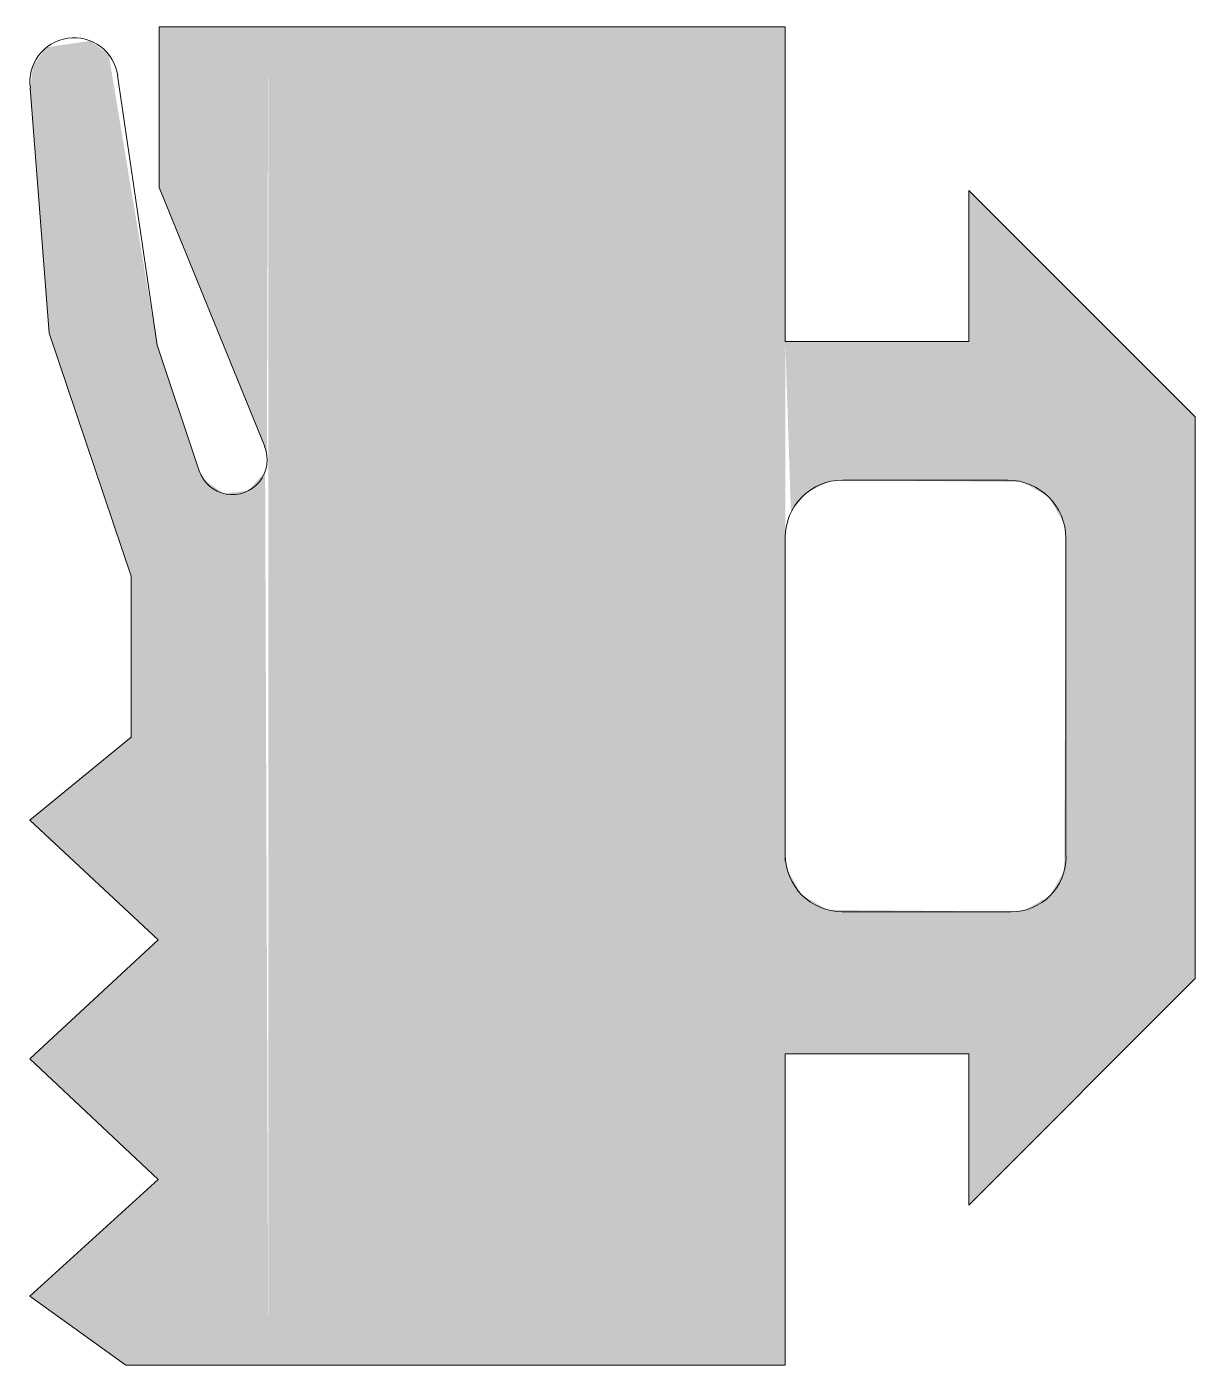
# Model space of a CAD drawing. Header units: metres. Extents: x -7 to 3.8, y -6.2 to 6.2.
import ezdxf

# ---------------------------------------------------------------- set-up
doc = ezdxf.new("R2010")
doc.units = ezdxf.units.M
doc.layers.add('A-DETL-GENF', color=92, linetype='Continuous', lineweight=18)

# ---------------------------------------------------------------- blocks, each defined once
blk = doc.blocks.new('31 Schuco glasafdichting - 7mm-432646-00_0 Basismaterialen')
at = {"layer": 'A-DETL-GENF'}
h = blk.add_hatch(color=256, dxfattribs=at)
h.paths.add_polyline_path([(-6.11, -6.2), (-4.789, -6.2), (-4.819, 2.077), (-4.974, 1.902), (-5.206, 1.876), (-5.395, 2.014), (-5.429, 2.086), (-5.82, 3.25), (-6.268, 5.942), (-6.438, 6.069), (-6.843, 6.01), (-6.97, 5.84), (-6.994, 5.63), (-6.82, 3.36), (-6.06, 1.11), (-6.06, -0.38), (-7, -1.15), (-5.81, -2.26), (-7, -3.36), (-5.81, -4.48), (-7, -5.56)])
h.paths.add_polyline_path([(-4.803, 2.234), (-4.789, 6.2), (-5.8, 6.2), (-5.8, 4.71), (-4.823, 2.31)])
for points in [[(-4.789, -6.2), (0, -6.2), (0, 6.2), (-4.789, 6.2), (-4.789, -4.48)], [(1.7, -4.716), (3.798, -2.618), (3.798, 2.586), (1.7, 4.684), (1.7, 3.284), (0, 3.284), (0.052, 1.701), (0.199, 1.885), (0.412, 1.987), (0.529, 2.001), (2.2, 1.982), (2.442, 1.842), (2.582, 1.6), (2.6, 1.46), (2.583, -1.622), (2.451, -1.85), (2.223, -1.982), (2.092, -1.999), (0.391, -1.981), (0.155, -1.845), (0.018, -1.608), (0, -1.471), (0, -3.316), (1.7, -3.316)]]:
    blk.add_hatch(color=256, dxfattribs=at).paths.add_polyline_path(points)
for p, q in [((-4.789, 6.2), (-5.8, 6.2)), ((-5.8, 6.2), (-5.8, 4.71)), ((0, 6.2), (-4.789, 6.2)), ((0, 3.284), (0, 6.2)), ((-5.82, 3.25), (-6.185, 5.748)), ((-6.994, 5.63), (-6.82, 3.36)), ((-5.8, 4.71), (-4.823, 2.31)), ((3.798, 2.586), (1.7, 4.684)), ((1.7, 4.684), (1.7, 3.284)), ((-6.82, 3.36), (-6.06, 1.11)), ((-5.429, 2.086), (-5.82, 3.25)), ((1.7, 3.284), (0, 3.284)), ((3.798, -2.618), (3.798, 2.586)), ((0.529, 2.001), (2.06, 2.001)), ((0, -1.53), (0, 1.471)), ((2.6, 1.46), (2.6, -1.491)), ((-6.06, 1.11), (-6.06, -0.38)), ((-6.06, -0.38), (-7, -1.15)), ((-7, -1.15), (-5.81, -2.26)), ((2.092, -1.999), (0.528, -1.999)), ((-5.81, -2.26), (-7, -3.36)), ((1.7, -4.716), (3.798, -2.618)), ((0, -6.2), (0, -3.316)), ((0, -3.316), (1.7, -3.316)), ((1.7, -3.316), (1.7, -4.716)), ((-7, -3.36), (-5.81, -4.48)), ((-5.81, -4.48), (-7, -5.56)), ((-7, -5.56), (-6.11, -6.2)), ((-6.11, -6.2), (-4.789, -6.2)), ((-4.789, -6.2), (0, -6.2))]:
    blk.add_line(p, q, dxfattribs=at)
for centre, radius, start, end in [((-6.589, 5.689), 0.409, 8.3066, 188.3066), ((-5.123, 2.189), 0.323, 198.5472, 22.1432), ((0.529, 1.471), 0.529, 89.9994, 180), ((2.06, 1.46), 0.54, 359.9994, 89.9994), ((0.528, -1.471), 0.528, 180, 269.9994), ((2.092, -1.491), 0.509, 269.9994, 359.9994)]:
    blk.add_arc(centre, radius, start, end, dxfattribs=at)

msp = doc.modelspace()

# ---------------------------------------------------------------- block references
msp.add_blockref('31 Schuco glasafdichting - 7mm-432646-00_0 Basismaterialen', (0, 0))

doc.saveas('drawing.dxf')
